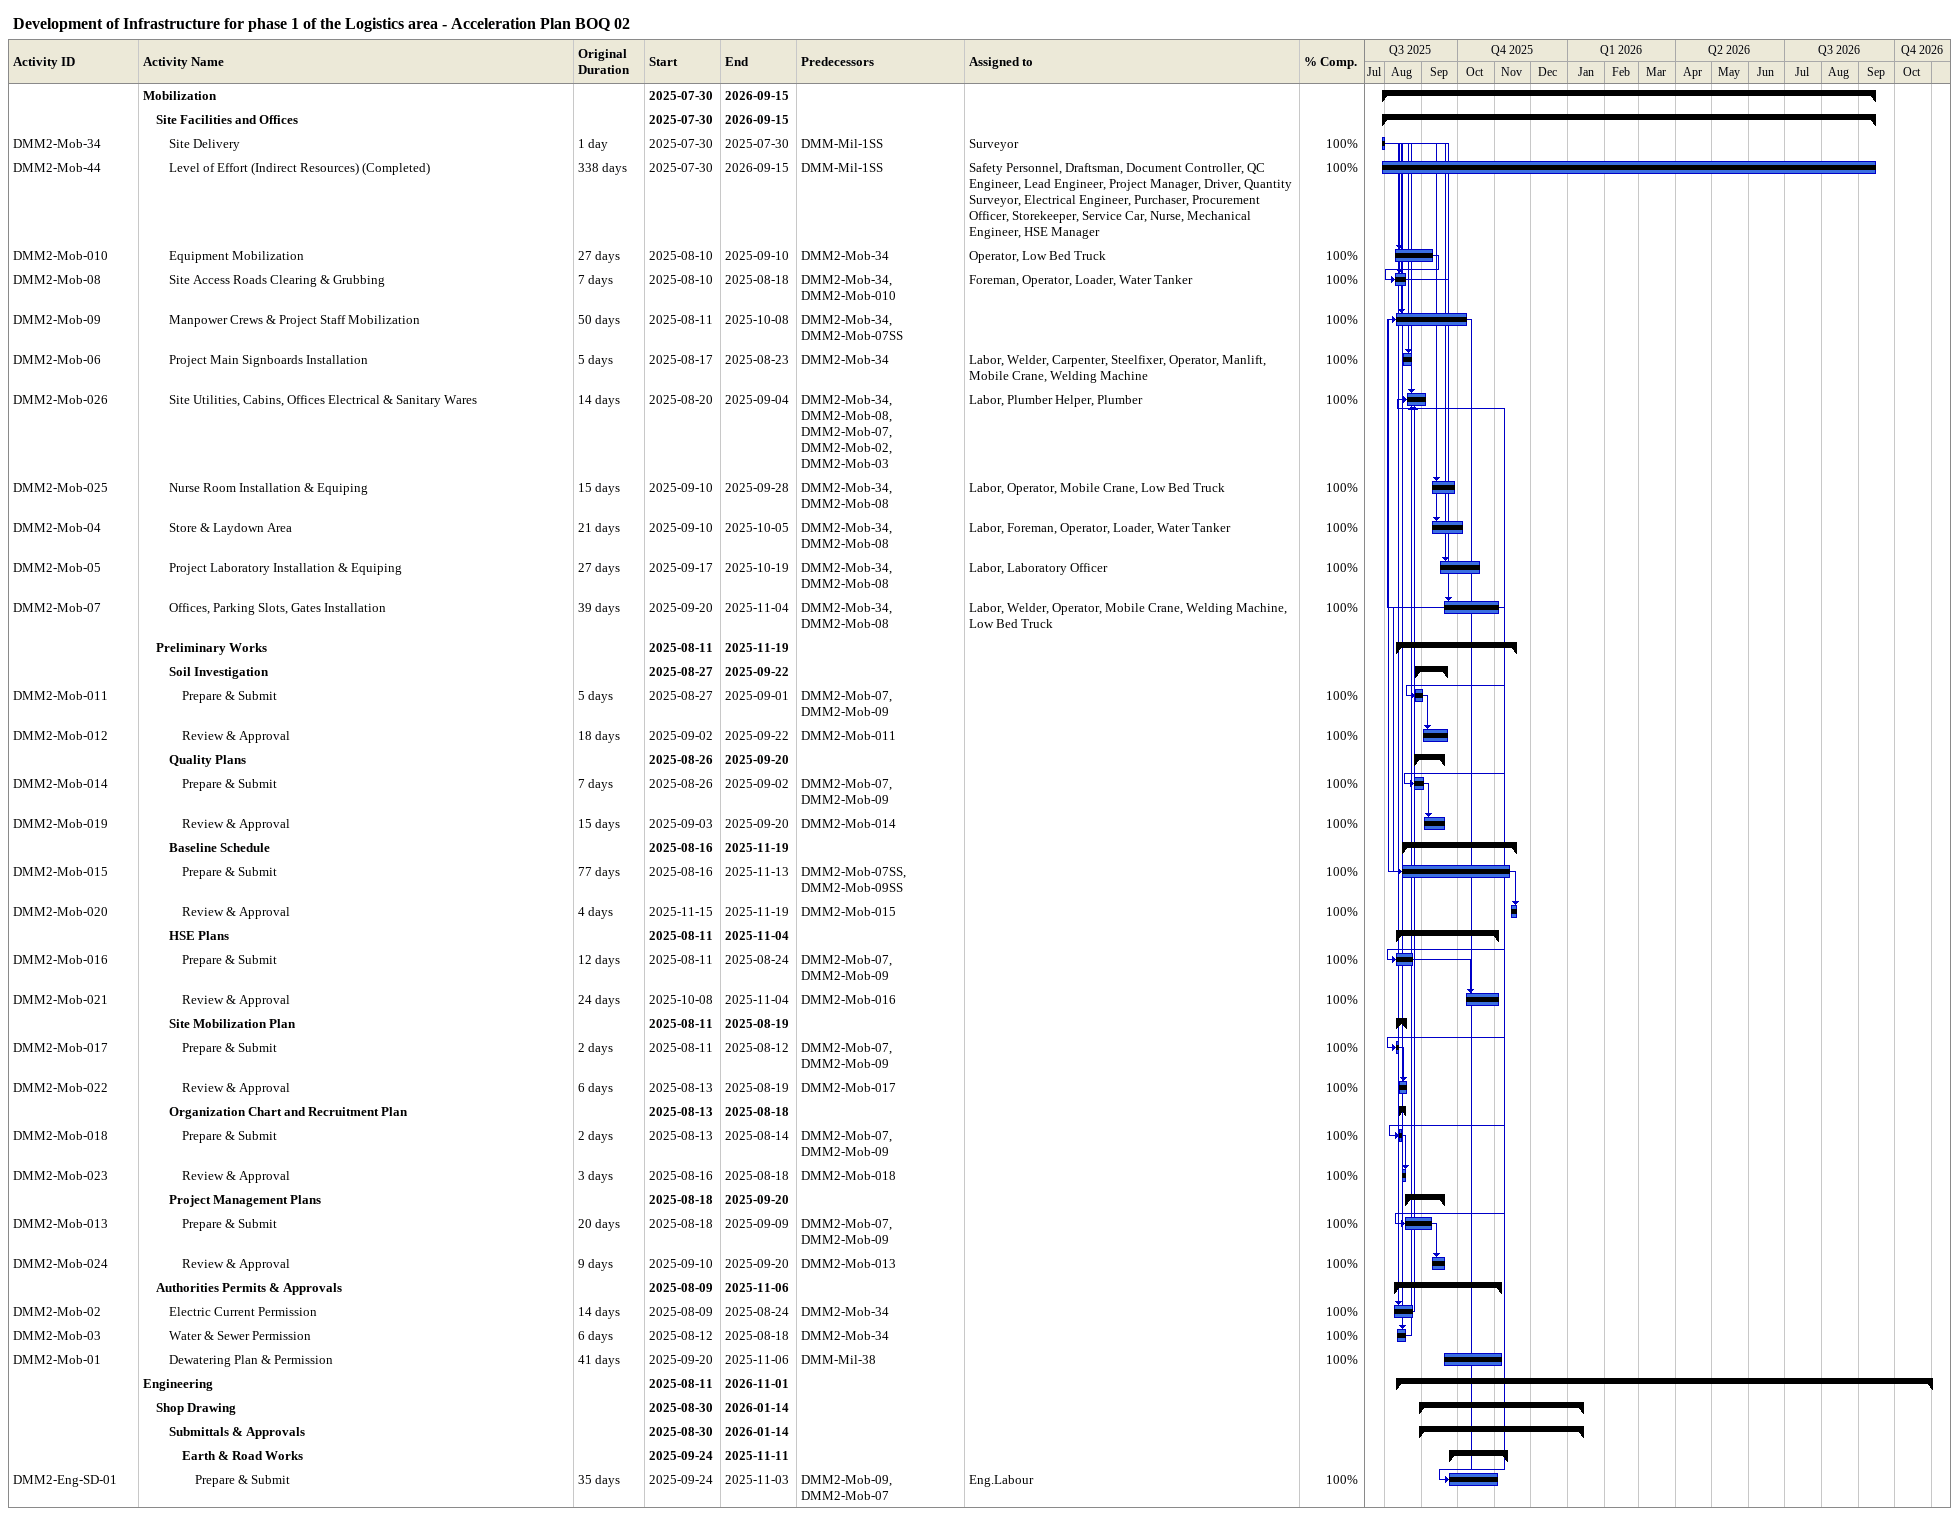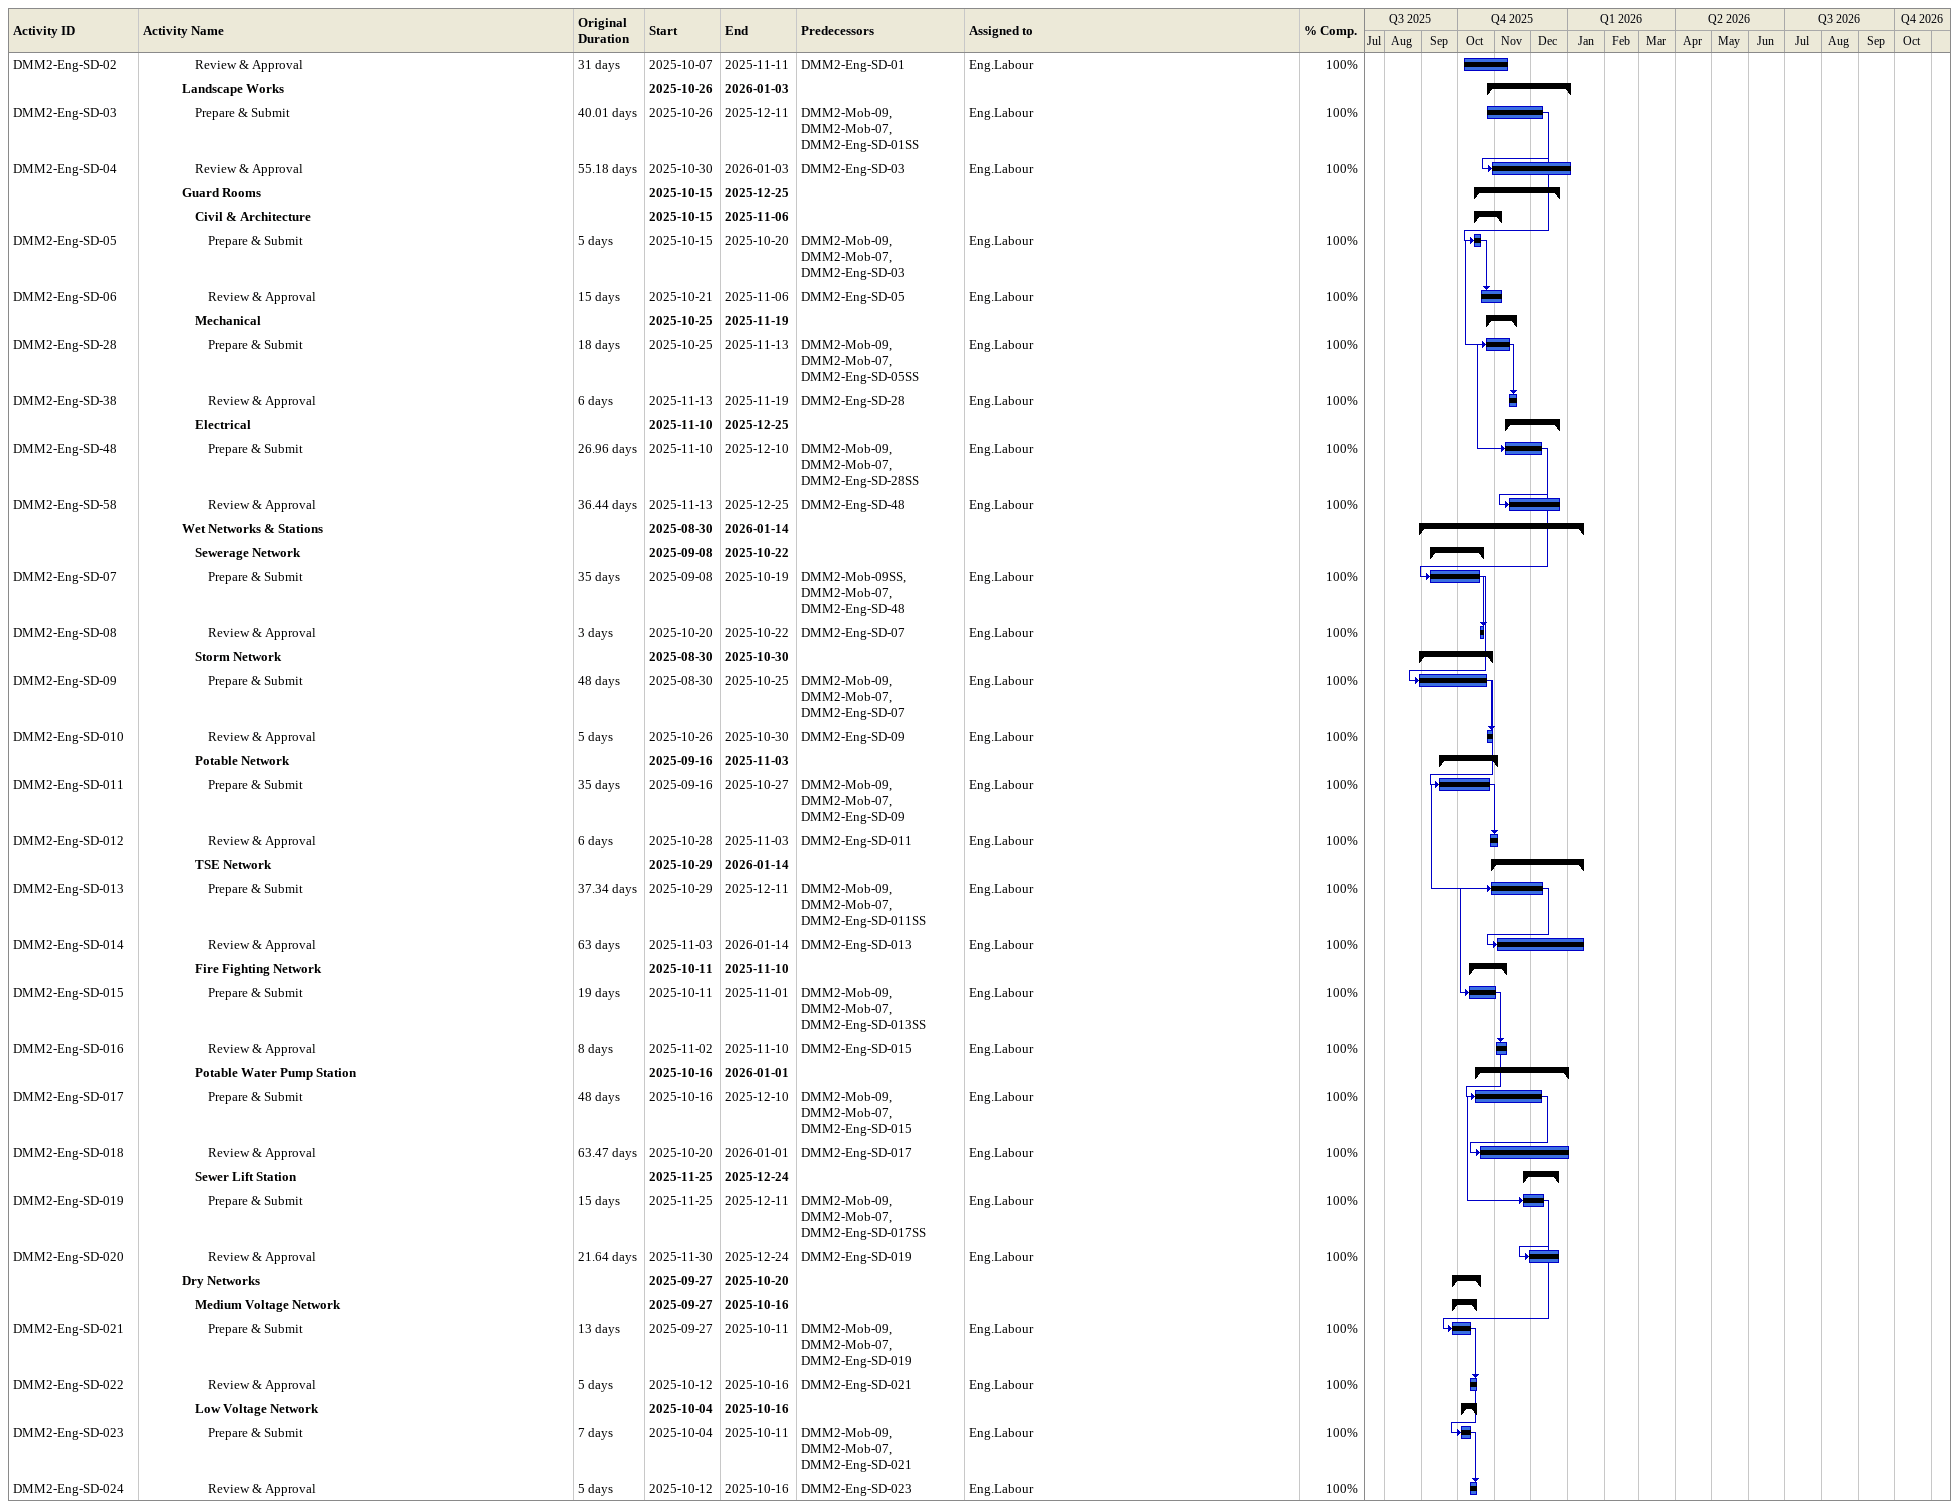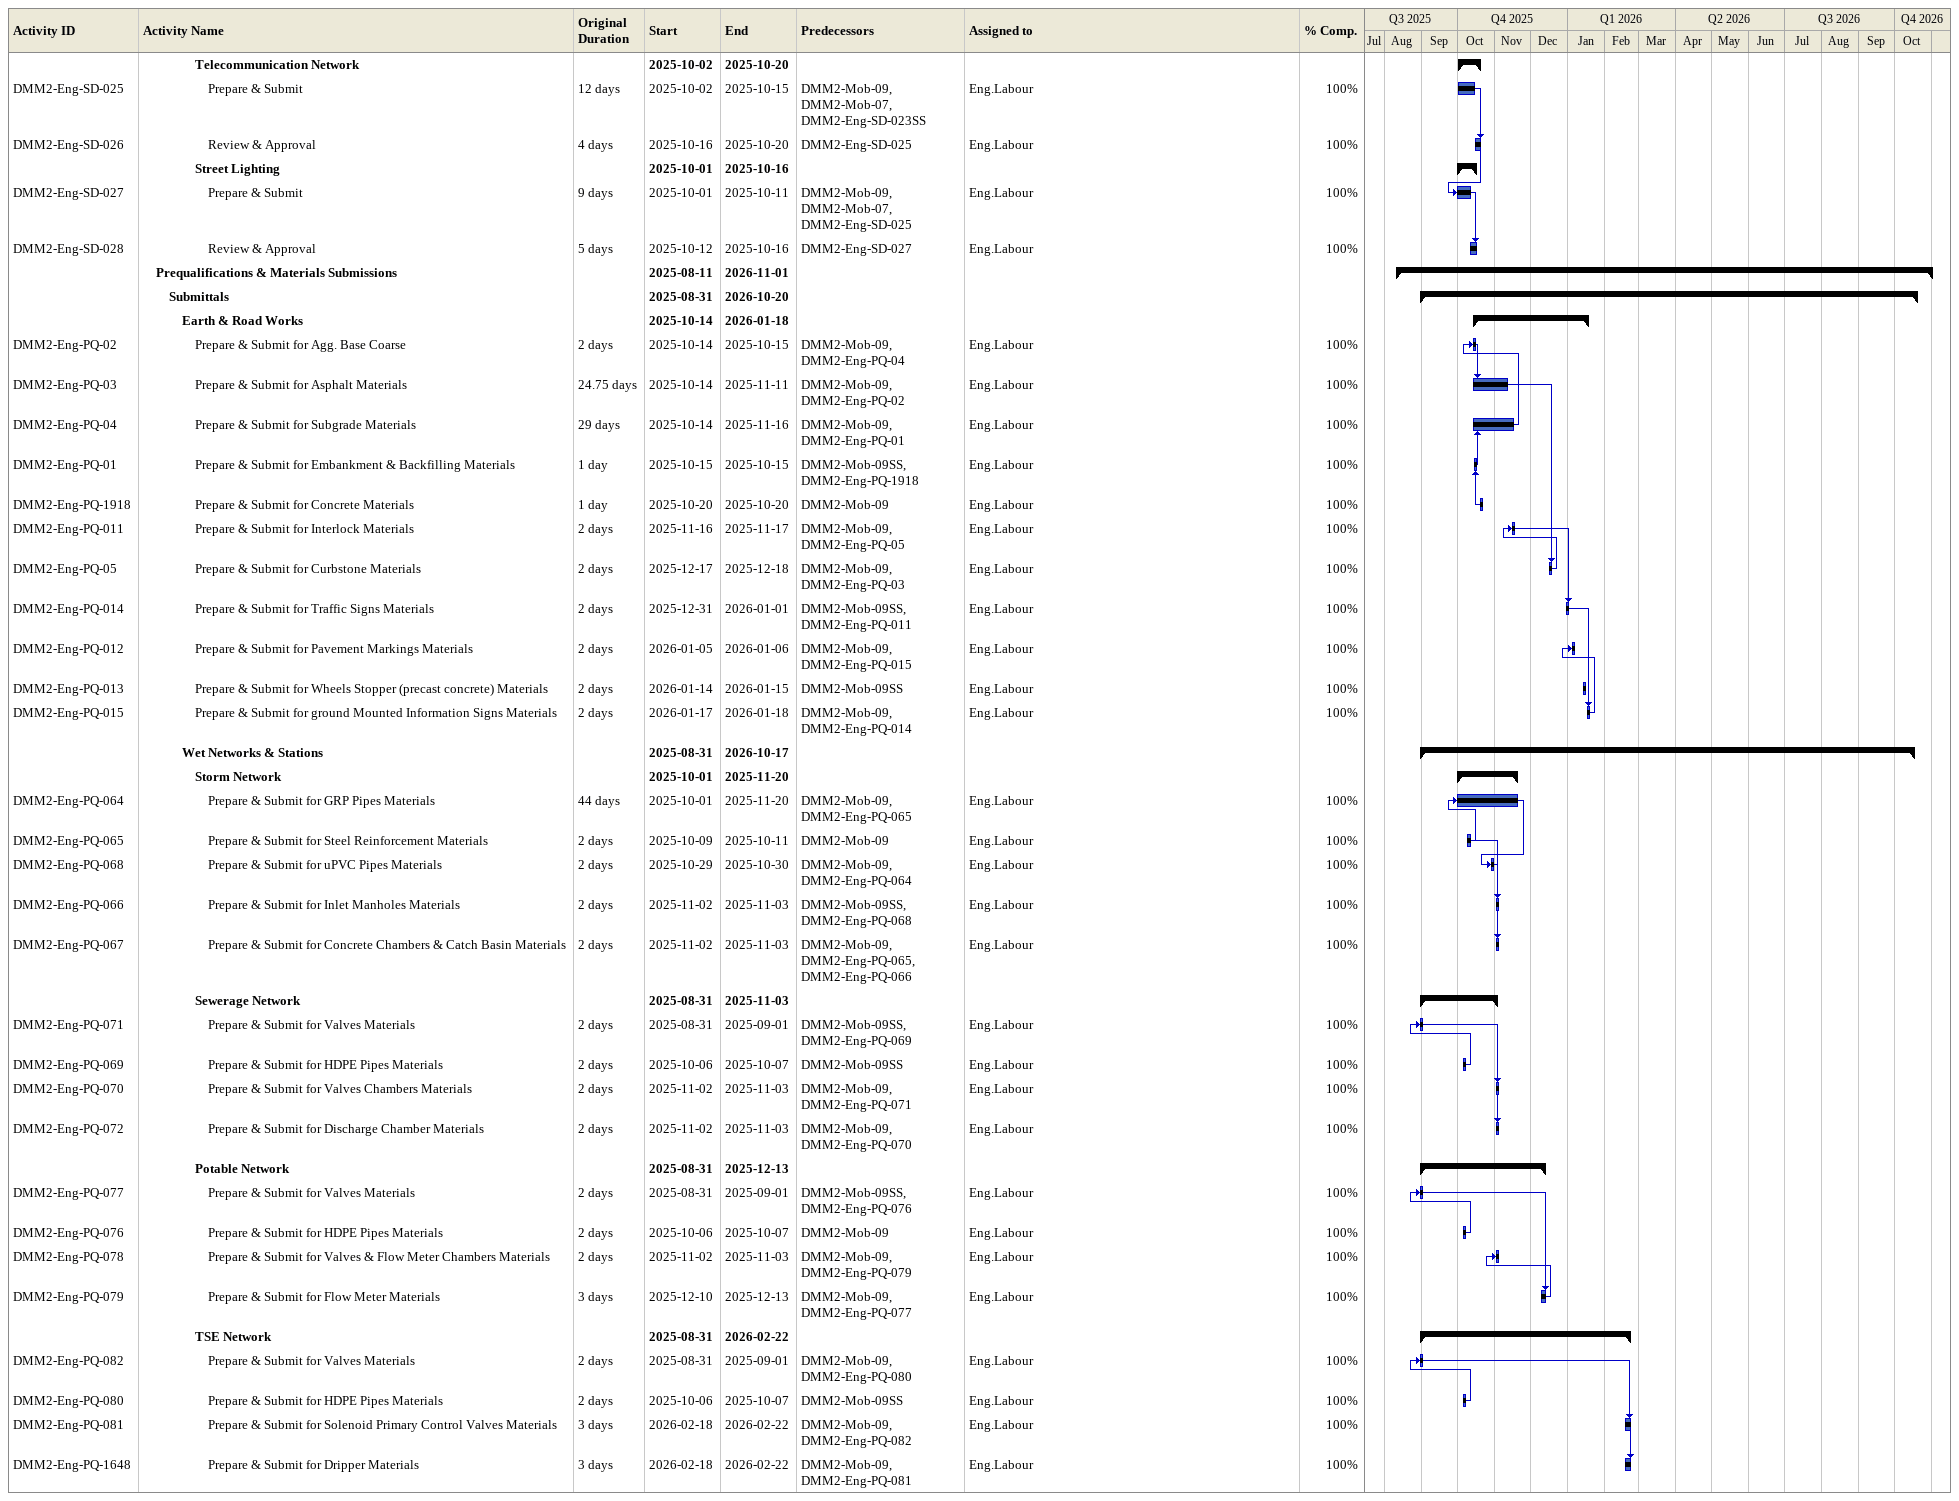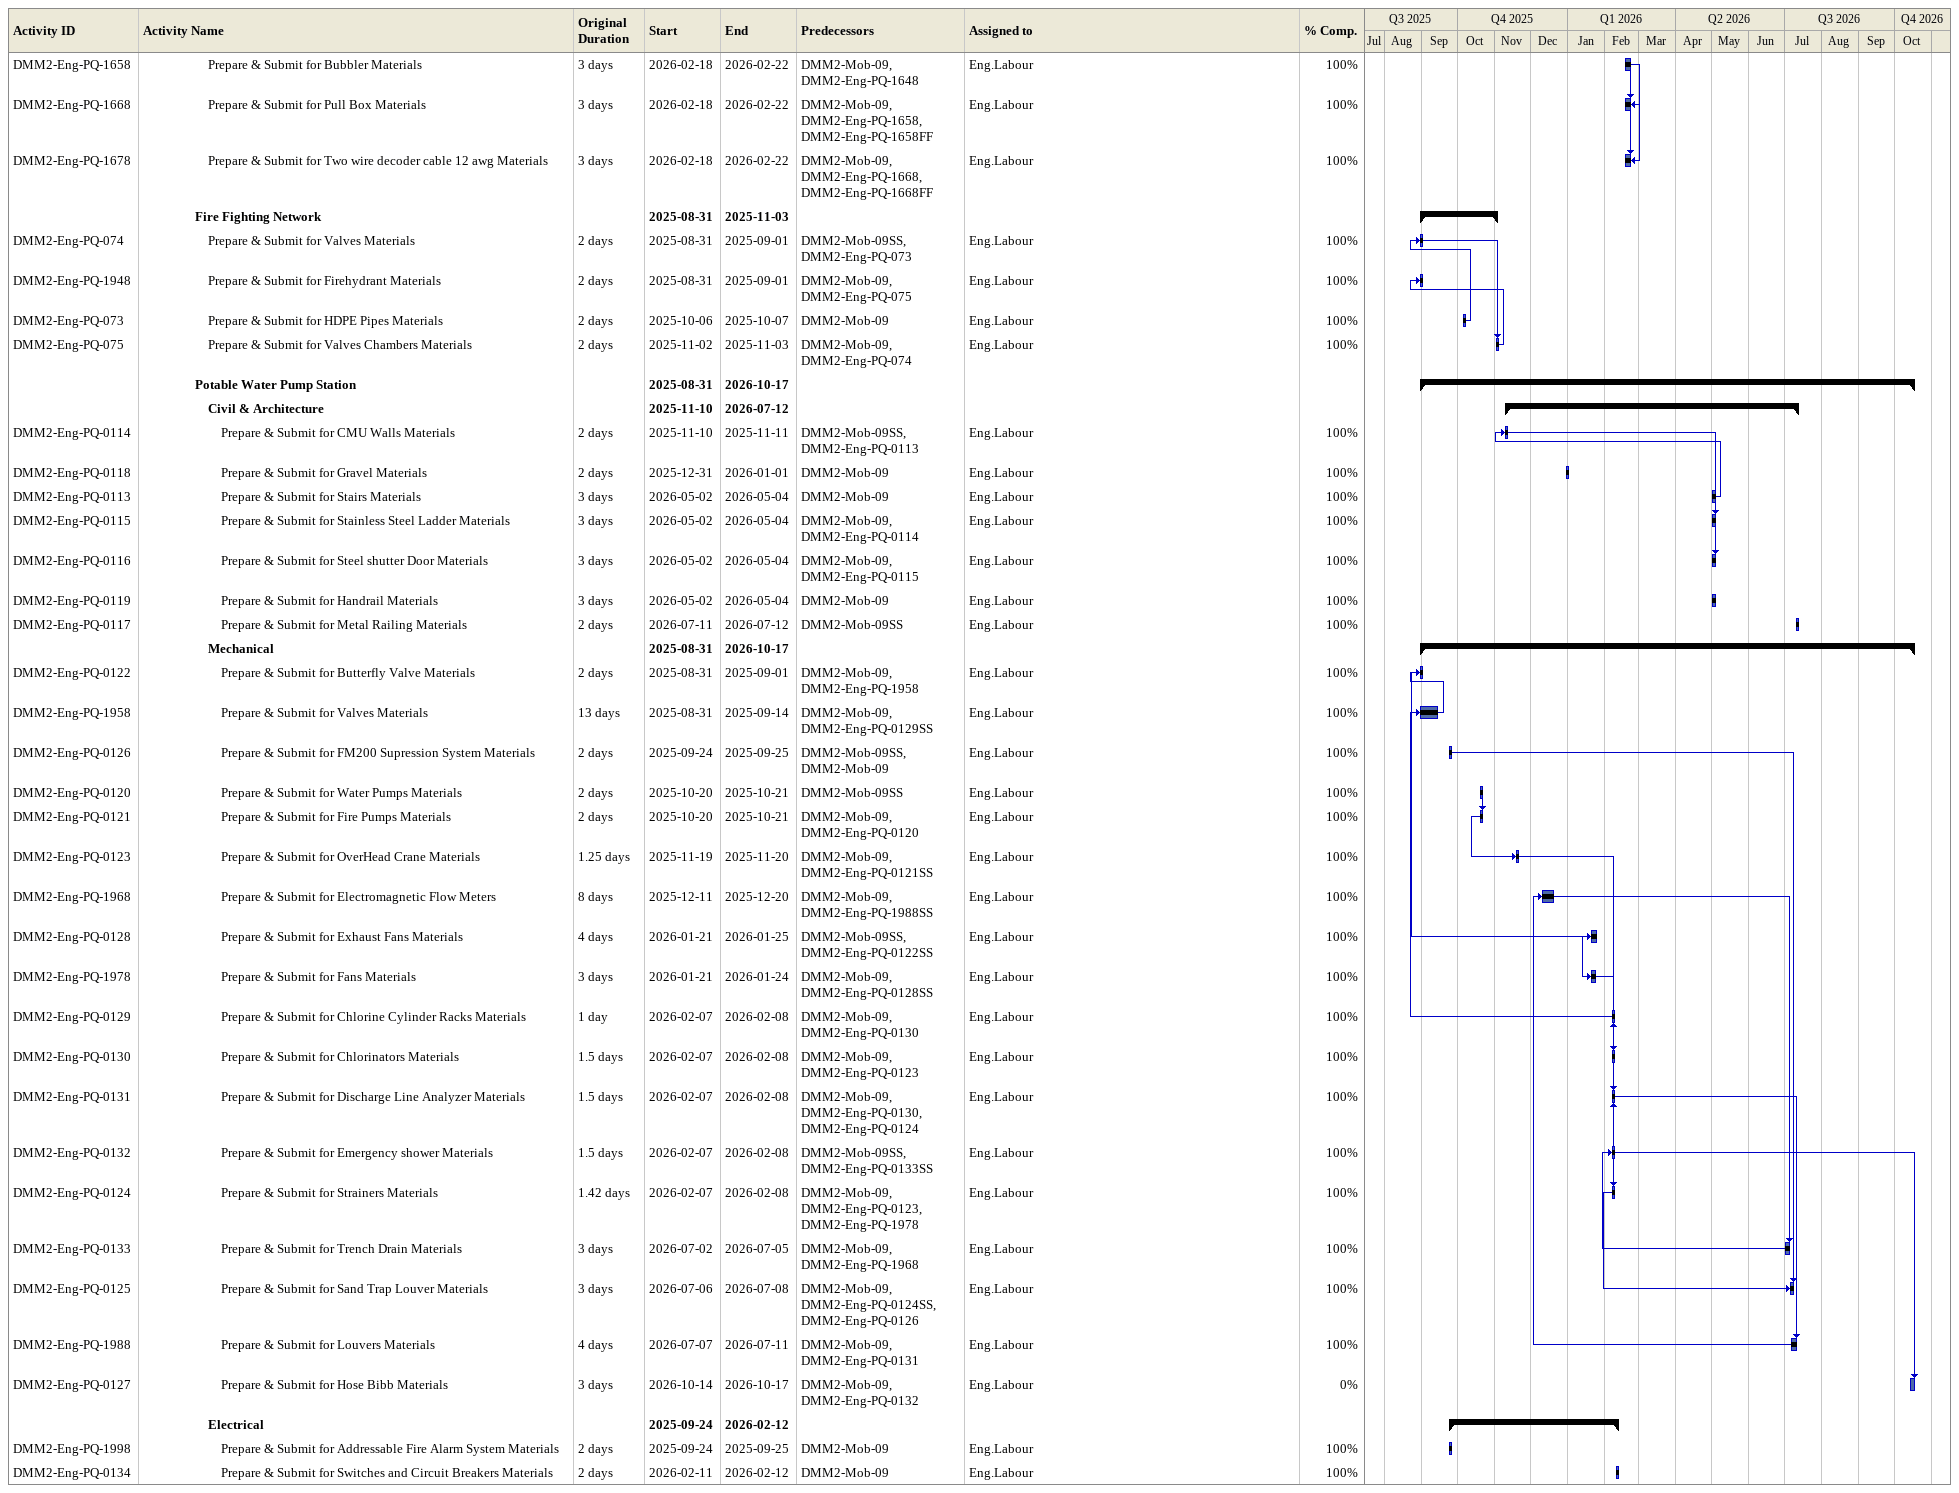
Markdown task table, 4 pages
Development of Infrastructure for phase 1 of the Logistics area - Acceleration Plan BOQ 02

| ID | Level | Task | Original duration | Start | Finish | Predecessors | Resources | % complete |
|---|---|---|---|---|---|---|---|---|
|  | 1 | **Mobilization** |  | 2025-07-30 | 2026-09-15 |  |  |  |
|  | 2 | **Site Facilities and Offices** |  | 2025-07-30 | 2026-09-15 |  |  |  |
| DMM2-Mob-34 | 3 | Site Delivery | 1d | 2025-07-30 | 2025-07-30 | DMM-Mil-1SS | Surveyor | 100 |
| DMM2-Mob-44 | 3 | Level of Effort (Indirect Resources) (Completed) | 338d | 2025-07-30 | 2026-09-15 | DMM-Mil-1SS | Safety Personnel, Draftsman, Document Controller, QC Engineer, Lead Engineer, Project Manager, Driver, Quantity Surveyor, Electrical Engineer, Purchaser, Procurement Officer, Storekeeper, Service Car, Nurse, Mechanical Engineer, HSE Manager | 100 |
| DMM2-Mob-010 | 3 | Equipment Mobilization | 27d | 2025-08-10 | 2025-09-10 | DMM2-Mob-34 | Operator, Low Bed Truck | 100 |
| DMM2-Mob-08 | 3 | Site Access Roads Clearing & Grubbing | 7d | 2025-08-10 | 2025-08-18 | DMM2-Mob-34, DMM2-Mob-010 | Foreman, Operator, Loader, Water Tanker | 100 |
| DMM2-Mob-09 | 3 | Manpower Crews & Project Staff Mobilization | 50d | 2025-08-11 | 2025-10-08 | DMM2-Mob-34, DMM2-Mob-07SS |  | 100 |
| DMM2-Mob-06 | 3 | Project Main Signboards Installation | 5d | 2025-08-17 | 2025-08-23 | DMM2-Mob-34 | Labor, Welder, Carpenter, Steelfixer, Operator, Manlift, Mobile Crane, Welding Machine | 100 |
| DMM2-Mob-026 | 3 | Site Utilities, Cabins, Offices Electrical & Sanitary Wares | 14d | 2025-08-20 | 2025-09-04 | DMM2-Mob-34, DMM2-Mob-08, DMM2-Mob-07, DMM2-Mob-02, DMM2-Mob-03 | Labor, Plumber Helper, Plumber | 100 |
| DMM2-Mob-025 | 3 | Nurse Room Installation & Equiping | 15d | 2025-09-10 | 2025-09-28 | DMM2-Mob-34, DMM2-Mob-08 | Labor, Operator, Mobile Crane, Low Bed Truck | 100 |
| DMM2-Mob-04 | 3 | Store & Laydown Area | 21d | 2025-09-10 | 2025-10-05 | DMM2-Mob-34, DMM2-Mob-08 | Labor, Foreman, Operator, Loader, Water Tanker | 100 |
| DMM2-Mob-05 | 3 | Project Laboratory Installation & Equiping | 27d | 2025-09-17 | 2025-10-19 | DMM2-Mob-34, DMM2-Mob-08 | Labor, Laboratory Officer | 100 |
| DMM2-Mob-07 | 3 | Offices, Parking Slots, Gates Installation | 39d | 2025-09-20 | 2025-11-04 | DMM2-Mob-34, DMM2-Mob-08 | Labor, Welder, Operator, Mobile Crane, Welding Machine, Low Bed Truck | 100 |
|  | 2 | **Preliminary Works** |  | 2025-08-11 | 2025-11-19 |  |  |  |
|  | 3 | **Soil Investigation** |  | 2025-08-27 | 2025-09-22 |  |  |  |
| DMM2-Mob-011 | 4 | Prepare & Submit | 5d | 2025-08-27 | 2025-09-01 | DMM2-Mob-07, DMM2-Mob-09 |  | 100 |
| DMM2-Mob-012 | 4 | Review & Approval | 18d | 2025-09-02 | 2025-09-22 | DMM2-Mob-011 |  | 100 |
|  | 3 | **Quality Plans** |  | 2025-08-26 | 2025-09-20 |  |  |  |
| DMM2-Mob-014 | 4 | Prepare & Submit | 7d | 2025-08-26 | 2025-09-02 | DMM2-Mob-07, DMM2-Mob-09 |  | 100 |
| DMM2-Mob-019 | 4 | Review & Approval | 15d | 2025-09-03 | 2025-09-20 | DMM2-Mob-014 |  | 100 |
|  | 3 | **Baseline Schedule** |  | 2025-08-16 | 2025-11-19 |  |  |  |
| DMM2-Mob-015 | 4 | Prepare & Submit | 77d | 2025-08-16 | 2025-11-13 | DMM2-Mob-07SS, DMM2-Mob-09SS |  | 100 |
| DMM2-Mob-020 | 4 | Review & Approval | 4d | 2025-11-15 | 2025-11-19 | DMM2-Mob-015 |  | 100 |
|  | 3 | **HSE Plans** |  | 2025-08-11 | 2025-11-04 |  |  |  |
| DMM2-Mob-016 | 4 | Prepare & Submit | 12d | 2025-08-11 | 2025-08-24 | DMM2-Mob-07, DMM2-Mob-09 |  | 100 |
| DMM2-Mob-021 | 4 | Review & Approval | 24d | 2025-10-08 | 2025-11-04 | DMM2-Mob-016 |  | 100 |
|  | 3 | **Site Mobilization Plan** |  | 2025-08-11 | 2025-08-19 |  |  |  |
| DMM2-Mob-017 | 4 | Prepare & Submit | 2d | 2025-08-11 | 2025-08-12 | DMM2-Mob-07, DMM2-Mob-09 |  | 100 |
| DMM2-Mob-022 | 4 | Review & Approval | 6d | 2025-08-13 | 2025-08-19 | DMM2-Mob-017 |  | 100 |
|  | 3 | **Organization Chart and Recruitment Plan** |  | 2025-08-13 | 2025-08-18 |  |  |  |
| DMM2-Mob-018 | 4 | Prepare & Submit | 2d | 2025-08-13 | 2025-08-14 | DMM2-Mob-07, DMM2-Mob-09 |  | 100 |
| DMM2-Mob-023 | 4 | Review & Approval | 3d | 2025-08-16 | 2025-08-18 | DMM2-Mob-018 |  | 100 |
|  | 3 | **Project Management Plans** |  | 2025-08-18 | 2025-09-20 |  |  |  |
| DMM2-Mob-013 | 4 | Prepare & Submit | 20d | 2025-08-18 | 2025-09-09 | DMM2-Mob-07, DMM2-Mob-09 |  | 100 |
| DMM2-Mob-024 | 4 | Review & Approval | 9d | 2025-09-10 | 2025-09-20 | DMM2-Mob-013 |  | 100 |
|  | 2 | **Authorities Permits & Approvals** |  | 2025-08-09 | 2025-11-06 |  |  |  |
| DMM2-Mob-02 | 3 | Electric Current Permission | 14d | 2025-08-09 | 2025-08-24 | DMM2-Mob-34 |  | 100 |
| DMM2-Mob-03 | 3 | Water & Sewer Permission | 6d | 2025-08-12 | 2025-08-18 | DMM2-Mob-34 |  | 100 |
| DMM2-Mob-01 | 3 | Dewatering Plan & Permission | 41d | 2025-09-20 | 2025-11-06 | DMM-Mil-38 |  | 100 |
|  | 1 | **Engineering** |  | 2025-08-11 | 2026-11-01 |  |  |  |
|  | 2 | **Shop Drawing** |  | 2025-08-30 | 2026-01-14 |  |  |  |
|  | 3 | **Submittals & Approvals** |  | 2025-08-30 | 2026-01-14 |  |  |  |
|  | 4 | **Earth & Road Works** |  | 2025-09-24 | 2025-11-11 |  |  |  |
| DMM2-Eng-SD-01 | 5 | Prepare & Submit | 35d | 2025-09-24 | 2025-11-03 | DMM2-Mob-09, DMM2-Mob-07 | Eng.Labour | 100 |
| DMM2-Eng-SD-02 | 5 | Review & Approval | 31d | 2025-10-07 | 2025-11-11 | DMM2-Eng-SD-01 | Eng.Labour | 100 |
|  | 4 | **Landscape Works** |  | 2025-10-26 | 2026-01-03 |  |  |  |
| DMM2-Eng-SD-03 | 5 | Prepare & Submit | 40.01d | 2025-10-26 | 2025-12-11 | DMM2-Mob-09, DMM2-Mob-07, DMM2-Eng-SD-01SS | Eng.Labour | 100 |
| DMM2-Eng-SD-04 | 5 | Review & Approval | 55.18d | 2025-10-30 | 2026-01-03 | DMM2-Eng-SD-03 | Eng.Labour | 100 |
|  | 4 | **Guard Rooms** |  | 2025-10-15 | 2025-12-25 |  |  |  |
|  | 5 | **Civil & Architecture** |  | 2025-10-15 | 2025-11-06 |  |  |  |
| DMM2-Eng-SD-05 | 6 | Prepare & Submit | 5d | 2025-10-15 | 2025-10-20 | DMM2-Mob-09, DMM2-Mob-07, DMM2-Eng-SD-03 | Eng.Labour | 100 |
| DMM2-Eng-SD-06 | 6 | Review & Approval | 15d | 2025-10-21 | 2025-11-06 | DMM2-Eng-SD-05 | Eng.Labour | 100 |
|  | 5 | **Mechanical** |  | 2025-10-25 | 2025-11-19 |  |  |  |
| DMM2-Eng-SD-28 | 6 | Prepare & Submit | 18d | 2025-10-25 | 2025-11-13 | DMM2-Mob-09, DMM2-Mob-07, DMM2-Eng-SD-05SS | Eng.Labour | 100 |
| DMM2-Eng-SD-38 | 6 | Review & Approval | 6d | 2025-11-13 | 2025-11-19 | DMM2-Eng-SD-28 | Eng.Labour | 100 |
|  | 5 | **Electrical** |  | 2025-11-10 | 2025-12-25 |  |  |  |
| DMM2-Eng-SD-48 | 6 | Prepare & Submit | 26.96d | 2025-11-10 | 2025-12-10 | DMM2-Mob-09, DMM2-Mob-07, DMM2-Eng-SD-28SS | Eng.Labour | 100 |
| DMM2-Eng-SD-58 | 6 | Review & Approval | 36.44d | 2025-11-13 | 2025-12-25 | DMM2-Eng-SD-48 | Eng.Labour | 100 |
|  | 4 | **Wet Networks & Stations** |  | 2025-08-30 | 2026-01-14 |  |  |  |
|  | 5 | **Sewerage Network** |  | 2025-09-08 | 2025-10-22 |  |  |  |
| DMM2-Eng-SD-07 | 6 | Prepare & Submit | 35d | 2025-09-08 | 2025-10-19 | DMM2-Mob-09SS, DMM2-Mob-07, DMM2-Eng-SD-48 | Eng.Labour | 100 |
| DMM2-Eng-SD-08 | 6 | Review & Approval | 3d | 2025-10-20 | 2025-10-22 | DMM2-Eng-SD-07 | Eng.Labour | 100 |
|  | 5 | **Storm Network** |  | 2025-08-30 | 2025-10-30 |  |  |  |
| DMM2-Eng-SD-09 | 6 | Prepare & Submit | 48d | 2025-08-30 | 2025-10-25 | DMM2-Mob-09, DMM2-Mob-07, DMM2-Eng-SD-07 | Eng.Labour | 100 |
| DMM2-Eng-SD-010 | 6 | Review & Approval | 5d | 2025-10-26 | 2025-10-30 | DMM2-Eng-SD-09 | Eng.Labour | 100 |
|  | 5 | **Potable Network** |  | 2025-09-16 | 2025-11-03 |  |  |  |
| DMM2-Eng-SD-011 | 6 | Prepare & Submit | 35d | 2025-09-16 | 2025-10-27 | DMM2-Mob-09, DMM2-Mob-07, DMM2-Eng-SD-09 | Eng.Labour | 100 |
| DMM2-Eng-SD-012 | 6 | Review & Approval | 6d | 2025-10-28 | 2025-11-03 | DMM2-Eng-SD-011 | Eng.Labour | 100 |
|  | 5 | **TSE Network** |  | 2025-10-29 | 2026-01-14 |  |  |  |
| DMM2-Eng-SD-013 | 6 | Prepare & Submit | 37.34d | 2025-10-29 | 2025-12-11 | DMM2-Mob-09, DMM2-Mob-07, DMM2-Eng-SD-011SS | Eng.Labour | 100 |
| DMM2-Eng-SD-014 | 6 | Review & Approval | 63d | 2025-11-03 | 2026-01-14 | DMM2-Eng-SD-013 | Eng.Labour | 100 |
|  | 5 | **Fire Fighting Network** |  | 2025-10-11 | 2025-11-10 |  |  |  |
| DMM2-Eng-SD-015 | 6 | Prepare & Submit | 19d | 2025-10-11 | 2025-11-01 | DMM2-Mob-09, DMM2-Mob-07, DMM2-Eng-SD-013SS | Eng.Labour | 100 |
| DMM2-Eng-SD-016 | 6 | Review & Approval | 8d | 2025-11-02 | 2025-11-10 | DMM2-Eng-SD-015 | Eng.Labour | 100 |
|  | 5 | **Potable Water Pump Station** |  | 2025-10-16 | 2026-01-01 |  |  |  |
| DMM2-Eng-SD-017 | 6 | Prepare & Submit | 48d | 2025-10-16 | 2025-12-10 | DMM2-Mob-09, DMM2-Mob-07, DMM2-Eng-SD-015 | Eng.Labour | 100 |
| DMM2-Eng-SD-018 | 6 | Review & Approval | 63.47d | 2025-10-20 | 2026-01-01 | DMM2-Eng-SD-017 | Eng.Labour | 100 |
|  | 5 | **Sewer Lift Station** |  | 2025-11-25 | 2025-12-24 |  |  |  |
| DMM2-Eng-SD-019 | 6 | Prepare & Submit | 15d | 2025-11-25 | 2025-12-11 | DMM2-Mob-09, DMM2-Mob-07, DMM2-Eng-SD-017SS | Eng.Labour | 100 |
| DMM2-Eng-SD-020 | 6 | Review & Approval | 21.64d | 2025-11-30 | 2025-12-24 | DMM2-Eng-SD-019 | Eng.Labour | 100 |
|  | 4 | **Dry Networks** |  | 2025-09-27 | 2025-10-20 |  |  |  |
|  | 5 | **Medium Voltage Network** |  | 2025-09-27 | 2025-10-16 |  |  |  |
| DMM2-Eng-SD-021 | 6 | Prepare & Submit | 13d | 2025-09-27 | 2025-10-11 | DMM2-Mob-09, DMM2-Mob-07, DMM2-Eng-SD-019 | Eng.Labour | 100 |
| DMM2-Eng-SD-022 | 6 | Review & Approval | 5d | 2025-10-12 | 2025-10-16 | DMM2-Eng-SD-021 | Eng.Labour | 100 |
|  | 5 | **Low Voltage Network** |  | 2025-10-04 | 2025-10-16 |  |  |  |
| DMM2-Eng-SD-023 | 6 | Prepare & Submit | 7d | 2025-10-04 | 2025-10-11 | DMM2-Mob-09, DMM2-Mob-07, DMM2-Eng-SD-021 | Eng.Labour | 100 |
| DMM2-Eng-SD-024 | 6 | Review & Approval | 5d | 2025-10-12 | 2025-10-16 | DMM2-Eng-SD-023 | Eng.Labour | 100 |
|  | 5 | **Telecommunication Network** |  | 2025-10-02 | 2025-10-20 |  |  |  |
| DMM2-Eng-SD-025 | 6 | Prepare & Submit | 12d | 2025-10-02 | 2025-10-15 | DMM2-Mob-09, DMM2-Mob-07, DMM2-Eng-SD-023SS | Eng.Labour | 100 |
| DMM2-Eng-SD-026 | 6 | Review & Approval | 4d | 2025-10-16 | 2025-10-20 | DMM2-Eng-SD-025 | Eng.Labour | 100 |
|  | 5 | **Street Lighting** |  | 2025-10-01 | 2025-10-16 |  |  |  |
| DMM2-Eng-SD-027 | 6 | Prepare & Submit | 9d | 2025-10-01 | 2025-10-11 | DMM2-Mob-09, DMM2-Mob-07, DMM2-Eng-SD-025 | Eng.Labour | 100 |
| DMM2-Eng-SD-028 | 6 | Review & Approval | 5d | 2025-10-12 | 2025-10-16 | DMM2-Eng-SD-027 | Eng.Labour | 100 |
|  | 2 | **Prequalifications & Materials Submissions** |  | 2025-08-11 | 2026-11-01 |  |  |  |
|  | 3 | **Submittals** |  | 2025-08-31 | 2026-10-20 |  |  |  |
|  | 4 | **Earth & Road Works** |  | 2025-10-14 | 2026-01-18 |  |  |  |
| DMM2-Eng-PQ-02 | 5 | Prepare & Submit for Agg. Base Coarse | 2d | 2025-10-14 | 2025-10-15 | DMM2-Mob-09, DMM2-Eng-PQ-04 | Eng.Labour | 100 |
| DMM2-Eng-PQ-03 | 5 | Prepare & Submit for Asphalt Materials | 24.75d | 2025-10-14 | 2025-11-11 | DMM2-Mob-09, DMM2-Eng-PQ-02 | Eng.Labour | 100 |
| DMM2-Eng-PQ-04 | 5 | Prepare & Submit for Subgrade Materials | 29d | 2025-10-14 | 2025-11-16 | DMM2-Mob-09, DMM2-Eng-PQ-01 | Eng.Labour | 100 |
| DMM2-Eng-PQ-01 | 5 | Prepare & Submit for Embankment & Backfilling Materials | 1d | 2025-10-15 | 2025-10-15 | DMM2-Mob-09SS, DMM2-Eng-PQ-1918 | Eng.Labour | 100 |
| DMM2-Eng-PQ-1918 | 5 | Prepare & Submit for Concrete Materials | 1d | 2025-10-20 | 2025-10-20 | DMM2-Mob-09 | Eng.Labour | 100 |
| DMM2-Eng-PQ-011 | 5 | Prepare & Submit for Interlock Materials | 2d | 2025-11-16 | 2025-11-17 | DMM2-Mob-09, DMM2-Eng-PQ-05 | Eng.Labour | 100 |
| DMM2-Eng-PQ-05 | 5 | Prepare & Submit for Curbstone Materials | 2d | 2025-12-17 | 2025-12-18 | DMM2-Mob-09, DMM2-Eng-PQ-03 | Eng.Labour | 100 |
| DMM2-Eng-PQ-014 | 5 | Prepare & Submit for Traffic Signs Materials | 2d | 2025-12-31 | 2026-01-01 | DMM2-Mob-09SS, DMM2-Eng-PQ-011 | Eng.Labour | 100 |
| DMM2-Eng-PQ-012 | 5 | Prepare & Submit for Pavement Markings Materials | 2d | 2026-01-05 | 2026-01-06 | DMM2-Mob-09, DMM2-Eng-PQ-015 | Eng.Labour | 100 |
| DMM2-Eng-PQ-013 | 5 | Prepare & Submit for Wheels Stopper (precast concrete) Materials | 2d | 2026-01-14 | 2026-01-15 | DMM2-Mob-09SS | Eng.Labour | 100 |
| DMM2-Eng-PQ-015 | 5 | Prepare & Submit for ground Mounted Information Signs Materials | 2d | 2026-01-17 | 2026-01-18 | DMM2-Mob-09, DMM2-Eng-PQ-014 | Eng.Labour | 100 |
|  | 4 | **Wet Networks & Stations** |  | 2025-08-31 | 2026-10-17 |  |  |  |
|  | 5 | **Storm Network** |  | 2025-10-01 | 2025-11-20 |  |  |  |
| DMM2-Eng-PQ-064 | 6 | Prepare & Submit for GRP Pipes Materials | 44d | 2025-10-01 | 2025-11-20 | DMM2-Mob-09, DMM2-Eng-PQ-065 | Eng.Labour | 100 |
| DMM2-Eng-PQ-065 | 6 | Prepare & Submit for Steel Reinforcement Materials | 2d | 2025-10-09 | 2025-10-11 | DMM2-Mob-09 | Eng.Labour | 100 |
| DMM2-Eng-PQ-068 | 6 | Prepare & Submit for uPVC Pipes Materials | 2d | 2025-10-29 | 2025-10-30 | DMM2-Mob-09, DMM2-Eng-PQ-064 | Eng.Labour | 100 |
| DMM2-Eng-PQ-066 | 6 | Prepare & Submit for Inlet Manholes Materials | 2d | 2025-11-02 | 2025-11-03 | DMM2-Mob-09SS, DMM2-Eng-PQ-068 | Eng.Labour | 100 |
| DMM2-Eng-PQ-067 | 6 | Prepare & Submit for Concrete Chambers & Catch Basin Materials | 2d | 2025-11-02 | 2025-11-03 | DMM2-Mob-09, DMM2-Eng-PQ-065, DMM2-Eng-PQ-066 | Eng.Labour | 100 |
|  | 5 | **Sewerage Network** |  | 2025-08-31 | 2025-11-03 |  |  |  |
| DMM2-Eng-PQ-071 | 6 | Prepare & Submit for Valves Materials | 2d | 2025-08-31 | 2025-09-01 | DMM2-Mob-09SS, DMM2-Eng-PQ-069 | Eng.Labour | 100 |
| DMM2-Eng-PQ-069 | 6 | Prepare & Submit for HDPE Pipes Materials | 2d | 2025-10-06 | 2025-10-07 | DMM2-Mob-09SS | Eng.Labour | 100 |
| DMM2-Eng-PQ-070 | 6 | Prepare & Submit for Valves Chambers Materials | 2d | 2025-11-02 | 2025-11-03 | DMM2-Mob-09, DMM2-Eng-PQ-071 | Eng.Labour | 100 |
| DMM2-Eng-PQ-072 | 6 | Prepare & Submit for Discharge Chamber Materials | 2d | 2025-11-02 | 2025-11-03 | DMM2-Mob-09, DMM2-Eng-PQ-070 | Eng.Labour | 100 |
|  | 5 | **Potable Network** |  | 2025-08-31 | 2025-12-13 |  |  |  |
| DMM2-Eng-PQ-077 | 6 | Prepare & Submit for Valves Materials | 2d | 2025-08-31 | 2025-09-01 | DMM2-Mob-09SS, DMM2-Eng-PQ-076 | Eng.Labour | 100 |
| DMM2-Eng-PQ-076 | 6 | Prepare & Submit for HDPE Pipes Materials | 2d | 2025-10-06 | 2025-10-07 | DMM2-Mob-09 | Eng.Labour | 100 |
| DMM2-Eng-PQ-078 | 6 | Prepare & Submit for Valves & Flow Meter Chambers Materials | 2d | 2025-11-02 | 2025-11-03 | DMM2-Mob-09, DMM2-Eng-PQ-079 | Eng.Labour | 100 |
| DMM2-Eng-PQ-079 | 6 | Prepare & Submit for Flow Meter Materials | 3d | 2025-12-10 | 2025-12-13 | DMM2-Mob-09, DMM2-Eng-PQ-077 | Eng.Labour | 100 |
|  | 5 | **TSE Network** |  | 2025-08-31 | 2026-02-22 |  |  |  |
| DMM2-Eng-PQ-082 | 6 | Prepare & Submit for Valves Materials | 2d | 2025-08-31 | 2025-09-01 | DMM2-Mob-09, DMM2-Eng-PQ-080 | Eng.Labour | 100 |
| DMM2-Eng-PQ-080 | 6 | Prepare & Submit for HDPE Pipes Materials | 2d | 2025-10-06 | 2025-10-07 | DMM2-Mob-09SS | Eng.Labour | 100 |
| DMM2-Eng-PQ-081 | 6 | Prepare & Submit for Solenoid Primary Control Valves Materials | 3d | 2026-02-18 | 2026-02-22 | DMM2-Mob-09, DMM2-Eng-PQ-082 | Eng.Labour | 100 |
| DMM2-Eng-PQ-1648 | 6 | Prepare & Submit for Dripper Materials | 3d | 2026-02-18 | 2026-02-22 | DMM2-Mob-09, DMM2-Eng-PQ-081 | Eng.Labour | 100 |
| DMM2-Eng-PQ-1658 | 6 | Prepare & Submit for Bubbler Materials | 3d | 2026-02-18 | 2026-02-22 | DMM2-Mob-09, DMM2-Eng-PQ-1648 | Eng.Labour | 100 |
| DMM2-Eng-PQ-1668 | 6 | Prepare & Submit for Pull Box Materials | 3d | 2026-02-18 | 2026-02-22 | DMM2-Mob-09, DMM2-Eng-PQ-1658, DMM2-Eng-PQ-1658FF | Eng.Labour | 100 |
| DMM2-Eng-PQ-1678 | 6 | Prepare & Submit for Two wire decoder cable 12 awg Materials | 3d | 2026-02-18 | 2026-02-22 | DMM2-Mob-09, DMM2-Eng-PQ-1668, DMM2-Eng-PQ-1668FF | Eng.Labour | 100 |
|  | 5 | **Fire Fighting Network** |  | 2025-08-31 | 2025-11-03 |  |  |  |
| DMM2-Eng-PQ-074 | 6 | Prepare & Submit for Valves Materials | 2d | 2025-08-31 | 2025-09-01 | DMM2-Mob-09SS, DMM2-Eng-PQ-073 | Eng.Labour | 100 |
| DMM2-Eng-PQ-1948 | 6 | Prepare & Submit for Firehydrant Materials | 2d | 2025-08-31 | 2025-09-01 | DMM2-Mob-09, DMM2-Eng-PQ-075 | Eng.Labour | 100 |
| DMM2-Eng-PQ-073 | 6 | Prepare & Submit for HDPE Pipes Materials | 2d | 2025-10-06 | 2025-10-07 | DMM2-Mob-09 | Eng.Labour | 100 |
| DMM2-Eng-PQ-075 | 6 | Prepare & Submit for Valves Chambers Materials | 2d | 2025-11-02 | 2025-11-03 | DMM2-Mob-09, DMM2-Eng-PQ-074 | Eng.Labour | 100 |
|  | 5 | **Potable Water Pump Station** |  | 2025-08-31 | 2026-10-17 |  |  |  |
|  | 6 | **Civil & Architecture** |  | 2025-11-10 | 2026-07-12 |  |  |  |
| DMM2-Eng-PQ-0114 | 7 | Prepare & Submit for CMU Walls Materials | 2d | 2025-11-10 | 2025-11-11 | DMM2-Mob-09SS, DMM2-Eng-PQ-0113 | Eng.Labour | 100 |
| DMM2-Eng-PQ-0118 | 7 | Prepare & Submit for Gravel Materials | 2d | 2025-12-31 | 2026-01-01 | DMM2-Mob-09 | Eng.Labour | 100 |
| DMM2-Eng-PQ-0113 | 7 | Prepare & Submit for Stairs Materials | 3d | 2026-05-02 | 2026-05-04 | DMM2-Mob-09 | Eng.Labour | 100 |
| DMM2-Eng-PQ-0115 | 7 | Prepare & Submit for Stainless Steel Ladder Materials | 3d | 2026-05-02 | 2026-05-04 | DMM2-Mob-09, DMM2-Eng-PQ-0114 | Eng.Labour | 100 |
| DMM2-Eng-PQ-0116 | 7 | Prepare & Submit for Steel shutter Door Materials | 3d | 2026-05-02 | 2026-05-04 | DMM2-Mob-09, DMM2-Eng-PQ-0115 | Eng.Labour | 100 |
| DMM2-Eng-PQ-0119 | 7 | Prepare & Submit for Handrail Materials | 3d | 2026-05-02 | 2026-05-04 | DMM2-Mob-09 | Eng.Labour | 100 |
| DMM2-Eng-PQ-0117 | 7 | Prepare & Submit for Metal Railing Materials | 2d | 2026-07-11 | 2026-07-12 | DMM2-Mob-09SS | Eng.Labour | 100 |
|  | 6 | **Mechanical** |  | 2025-08-31 | 2026-10-17 |  |  |  |
| DMM2-Eng-PQ-0122 | 7 | Prepare & Submit for Butterfly Valve Materials | 2d | 2025-08-31 | 2025-09-01 | DMM2-Mob-09, DMM2-Eng-PQ-1958 | Eng.Labour | 100 |
| DMM2-Eng-PQ-1958 | 7 | Prepare & Submit for Valves Materials | 13d | 2025-08-31 | 2025-09-14 | DMM2-Mob-09, DMM2-Eng-PQ-0129SS | Eng.Labour | 100 |
| DMM2-Eng-PQ-0126 | 7 | Prepare & Submit for FM200 Supression System Materials | 2d | 2025-09-24 | 2025-09-25 | DMM2-Mob-09SS, DMM2-Mob-09 | Eng.Labour | 100 |
| DMM2-Eng-PQ-0120 | 7 | Prepare & Submit for Water Pumps Materials | 2d | 2025-10-20 | 2025-10-21 | DMM2-Mob-09SS | Eng.Labour | 100 |
| DMM2-Eng-PQ-0121 | 7 | Prepare & Submit for Fire Pumps Materials | 2d | 2025-10-20 | 2025-10-21 | DMM2-Mob-09, DMM2-Eng-PQ-0120 | Eng.Labour | 100 |
| DMM2-Eng-PQ-0123 | 7 | Prepare & Submit for OverHead Crane Materials | 1.25d | 2025-11-19 | 2025-11-20 | DMM2-Mob-09, DMM2-Eng-PQ-0121SS | Eng.Labour | 100 |
| DMM2-Eng-PQ-1968 | 7 | Prepare & Submit for Electromagnetic Flow Meters | 8d | 2025-12-11 | 2025-12-20 | DMM2-Mob-09, DMM2-Eng-PQ-1988SS | Eng.Labour | 100 |
| DMM2-Eng-PQ-0128 | 7 | Prepare & Submit for Exhaust Fans Materials | 4d | 2026-01-21 | 2026-01-25 | DMM2-Mob-09SS, DMM2-Eng-PQ-0122SS | Eng.Labour | 100 |
| DMM2-Eng-PQ-1978 | 7 | Prepare & Submit for Fans Materials | 3d | 2026-01-21 | 2026-01-24 | DMM2-Mob-09, DMM2-Eng-PQ-0128SS | Eng.Labour | 100 |
| DMM2-Eng-PQ-0129 | 7 | Prepare & Submit for Chlorine Cylinder Racks Materials | 1d | 2026-02-07 | 2026-02-08 | DMM2-Mob-09, DMM2-Eng-PQ-0130 | Eng.Labour | 100 |
| DMM2-Eng-PQ-0130 | 7 | Prepare & Submit for Chlorinators Materials | 1.5d | 2026-02-07 | 2026-02-08 | DMM2-Mob-09, DMM2-Eng-PQ-0123 | Eng.Labour | 100 |
| DMM2-Eng-PQ-0131 | 7 | Prepare & Submit for Discharge Line Analyzer Materials | 1.5d | 2026-02-07 | 2026-02-08 | DMM2-Mob-09, DMM2-Eng-PQ-0130, DMM2-Eng-PQ-0124 | Eng.Labour | 100 |
| DMM2-Eng-PQ-0132 | 7 | Prepare & Submit for Emergency shower Materials | 1.5d | 2026-02-07 | 2026-02-08 | DMM2-Mob-09SS, DMM2-Eng-PQ-0133SS | Eng.Labour | 100 |
| DMM2-Eng-PQ-0124 | 7 | Prepare & Submit for Strainers Materials | 1.42d | 2026-02-07 | 2026-02-08 | DMM2-Mob-09, DMM2-Eng-PQ-0123, DMM2-Eng-PQ-1978 | Eng.Labour | 100 |
| DMM2-Eng-PQ-0133 | 7 | Prepare & Submit for Trench Drain Materials | 3d | 2026-07-02 | 2026-07-05 | DMM2-Mob-09, DMM2-Eng-PQ-1968 | Eng.Labour | 100 |
| DMM2-Eng-PQ-0125 | 7 | Prepare & Submit for Sand Trap Louver Materials | 3d | 2026-07-06 | 2026-07-08 | DMM2-Mob-09, DMM2-Eng-PQ-0124SS, DMM2-Eng-PQ-0126 | Eng.Labour | 100 |
| DMM2-Eng-PQ-1988 | 7 | Prepare & Submit for Louvers Materials | 4d | 2026-07-07 | 2026-07-11 | DMM2-Mob-09, DMM2-Eng-PQ-0131 | Eng.Labour | 100 |
| DMM2-Eng-PQ-0127 | 7 | Prepare & Submit for Hose Bibb Materials | 3d | 2026-10-14 | 2026-10-17 | DMM2-Mob-09, DMM2-Eng-PQ-0132 | Eng.Labour | 0 |
|  | 6 | **Electrical** |  | 2025-09-24 | 2026-02-12 |  |  |  |
| DMM2-Eng-PQ-1998 | 7 | Prepare & Submit for Addressable Fire Alarm System Materials | 2d | 2025-09-24 | 2025-09-25 | DMM2-Mob-09 | Eng.Labour | 100 |
| DMM2-Eng-PQ-0134 | 7 | Prepare & Submit for Switches and Circuit Breakers Materials | 2d | 2026-02-11 | 2026-02-12 | DMM2-Mob-09 | Eng.Labour | 100 |
